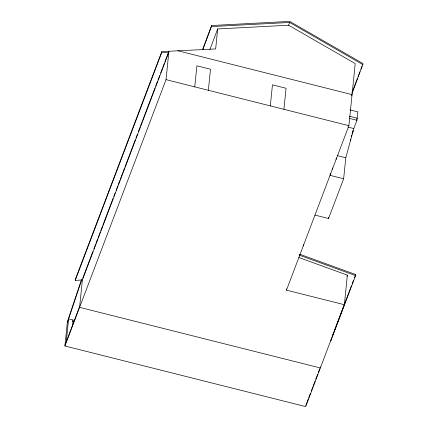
<?xml version="1.0" encoding="UTF-8"?>
<svg xmlns="http://www.w3.org/2000/svg" width="428" height="428" viewBox="0 0 428 428"><rect width="100%" height="100%" fill="white"/><g stroke="black" fill="none" stroke-linecap="round" stroke-linejoin="round"><path stroke-width="0.64" d="M298.819 257.517L347.359 275.124L344.353 304.715L305.678 406.6L64.928 345.985L67.389 321.776L81.534 279.559M66.292 341.624L68.603 318.887L73.135 320.032L72.476 326.537M75.242 280.361L161.688 52.644L168.819 52.27L82.374 279.987L75.242 280.361L75.349 279.307L161.795 51.59L215.653 48.947L217.686 28.949L288.59 25.215L355.213 63.574L348.906 125.677L286.471 290.147L344.353 304.715M82.374 279.987L79.597 307.352L320.342 367.968L320.449 366.914M161.688 52.644L161.795 51.59M168.926 51.216L166.037 79.635L348.906 125.677M194.756 86.863L196.891 65.81L210.496 69.24L208.356 90.287M202.84 49.643L211.705 25.514L289.74 21.4L363.072 63.622L352.073 93.363M270.319 105.887L272.454 84.84L286.059 88.264L283.919 109.311M286.471 290.147L286.605 288.825M299.461 255.928L299.595 254.612M303.233 245.993L303.366 244.677M330.25 173.377L330.052 175.346L343.652 178.77L328.565 218.51L314.965 215.086M332.353 169.274L332.486 167.958M328.565 218.51L328.693 217.247M336.124 159.339L336.258 158.023M343.652 178.77L345.787 157.772L353.817 128.561L356.957 120.284L357.813 111.863L350.04 109.905M350.307 140.416L350.436 139.154M330.844 339.998L330.737 341.052L355.588 275.595L355.695 274.541L299.835 254.286M67.282 322.83L81.646 279.966M72.573 321.717L73.135 320.032M82.716 278.312L92.903 251.482M93.85 248.989L95.508 244.618M95.979 243.371L97.638 239.006M98.114 237.759L100.243 232.142M100.719 230.895L102.378 226.53M102.848 225.278L113.035 198.453M113.746 196.58L115.164 192.835M116.111 190.342L117.77 185.977M118.246 184.725L119.899 180.359M120.375 179.113L124.639 167.883M125.11 166.636L135.296 139.806M136.008 137.934L137.425 134.194M138.372 131.696L140.031 127.33M140.507 126.083L142.166 121.713M142.636 120.466L154.952 88.024M155.664 86.151L157.558 81.159M158.034 79.913L159.687 75.547M160.639 73.049L162.292 68.683M162.768 67.437L164.427 63.071M164.898 61.819L168.215 53.088M65.035 344.936L79.704 306.298M64.928 345.985L166.043 79.603M202.476 49.835L211.705 25.514M209.87 49.536L217.686 28.949M288.59 25.215L289.633 22.454L362.965 64.676M351.944 92.935L357.391 78.592M358.097 76.719L359.991 71.727M360.938 69.234L362.125 66.115M351.586 95.872L352.057 94.625L177.914 50.777M356.701 119.417L357.171 118.176L349.398 116.218M352.372 132.215L352.998 130.556M352.046 133.911L353.121 131.075M351.131 136.869L351.757 135.211M346.889 276.36L347.359 275.124M305.785 405.546L306.833 402.785M307.042 402.234L308.219 399.137M308.69 397.896L310.337 393.562M311.279 391.08L312.921 386.746M313.392 385.505L315.04 381.166M315.746 379.31L317.63 374.35M318.336 372.488L319.748 368.77M332.267 336.258L333.92 331.893M334.396 330.646L336.05 326.28M336.526 325.034L351.431 285.76M352.142 283.892L353.565 280.153M354.512 277.66L355.695 274.541M211.598 26.568L289.633 22.454M349.184 118.326L356.957 120.284M347.985 127.095L353.817 128.561M337.366 155.653L345.787 157.772M299.102 255.109L355.588 275.595"/></g></svg>
